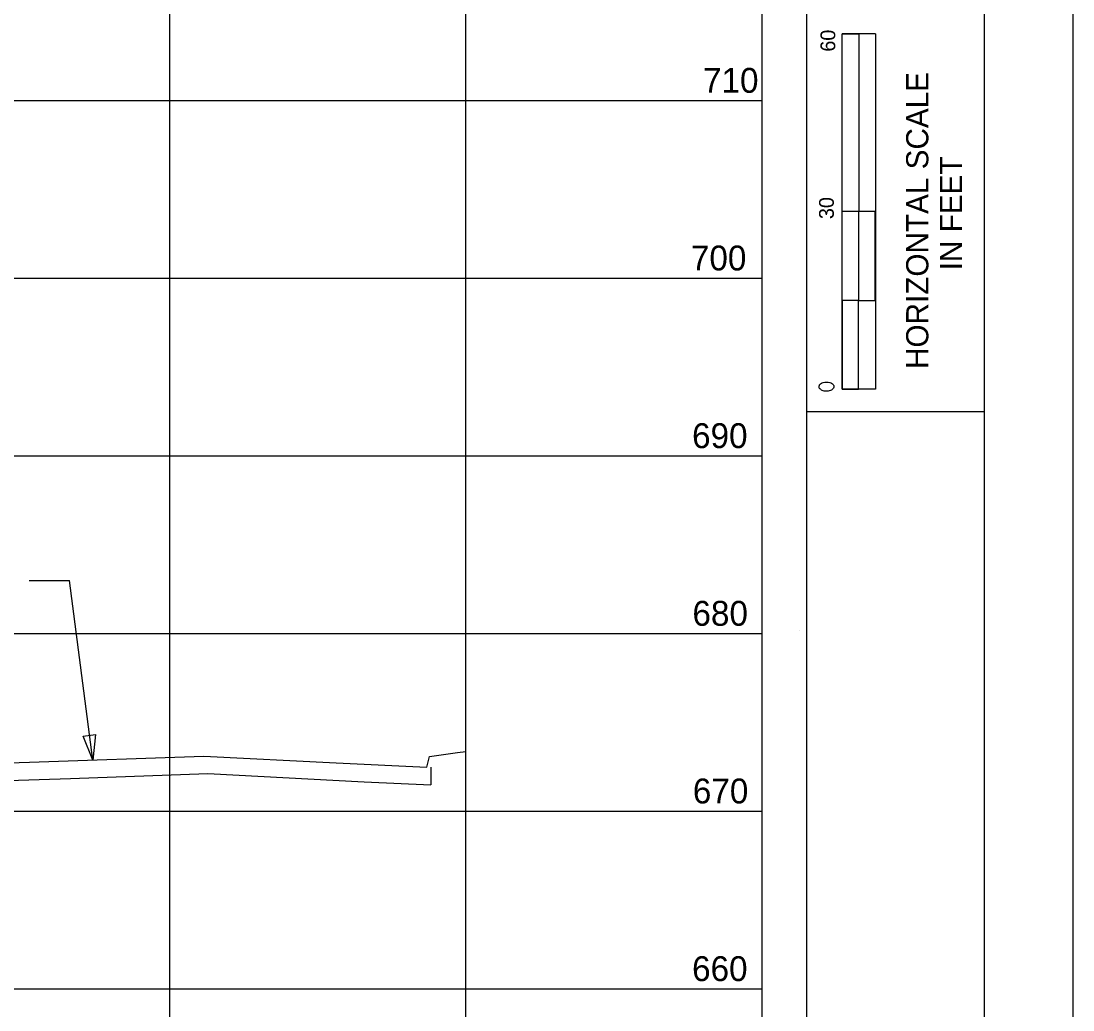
# Model space of a CAD drawing. Extents: x 2193738 to 2194889, y 666766 to 667426.
# Drawn here: x 2194711.8 to 2194889.4, y 667144.7 to 667311.7 of the extents above; entities that cross this region are included whole.
import ezdxf

# ---------------------------------------------------------------- set-up
doc = ezdxf.new("R2010")
doc.units = 0
for name, color, linetype in [('PF_P_Text', 7, 'Continuous'), ('SH_Border', 7, 'Continuous'), ('SH_Cut_Line', 7, 'Continuous'), ('SH_Data', 7, 'Continuous'), ('SH_Major_Grid_Line', 7, 'Continuous'), ('XS_X_Ground_Line', 7, 'Continuous'), ('XS_X_Pavt', 7, 'Continuous')]:
    doc.layers.add(name, color=color, linetype=linetype)

msp = doc.modelspace()

# ---------------------------------------------------------------- linework, layer by layer
at = {"layer": 'PF_P_Text'}
for p in [(2194713.19, 667217.23), (2194723.95, 667186.93)]:
    msp.add_line(p, (2194720.01, 667217.23), dxfattribs=at)
msp.add_lwpolyline([(2194724.39, 667191.24), (2194723.95, 667186.93), (2194722.31, 667190.94)], close=True, dxfattribs=at)
at = {"layer": 'SH_Border'}
for p, q in [((2194844.45, 667410.81), (2194844.45, 666780.81)), ((2194874.45, 667410.81), (2194874.45, 666780.81)), ((2194844.45, 667245.81), (2194874.45, 667245.81))]:
    msp.add_line(p, q, dxfattribs=at)
at = {"layer": 'SH_Cut_Line'}
msp.add_lwpolyline([(2193869.45, 666765.81), (2193869.45, 667425.81), (2194889.45, 667425.81), (2194889.45, 666765.81), (2193869.45, 666765.81)], dxfattribs=at)
at = {"layer": 'SH_Data'}
for p, q in [((2194836.95, 666788.31), (2194836.95, 667388.31)), ((2194850.45, 667249.56), (2194850.45, 667309.56)), ((2194856.09, 667309.56), (2194850.45, 667309.56)), ((2194850.45, 667279.56), (2194850.45, 667309.56)), ((2194850.45, 667309.56), (2194853.24, 667309.56)), ((2194853.24, 667309.56), (2194853.27, 667309.56)), ((2194853.27, 667309.56), (2194853.27, 667279.56)), ((2194856.09, 667309.56), (2194856.09, 667249.56)), ((2194853.27, 667279.56), (2194850.45, 667279.56)), ((2194856.06, 667279.56), (2194853.24, 667279.56)), ((2194853.24, 667279.56), (2194853.24, 667264.56)), ((2194856.06, 667264.56), (2194856.06, 667279.56)), ((2194853.24, 667264.56), (2194850.45, 667264.56)), ((2194850.45, 667264.56), (2194850.45, 667249.56)), ((2194853.24, 667249.56), (2194853.24, 667264.56)), ((2194853.24, 667264.56), (2194856.06, 667264.56)), ((2194856.09, 667249.56), (2194850.45, 667249.56)), ((2194850.45, 667249.56), (2194853.24, 667249.56))]:
    msp.add_line(p, q, dxfattribs=at)
msp.add_lwpolyline([(2194846.57, 667249.99), (2194846.57, 667250.03), (2194846.59, 667250.1), (2194846.63, 667250.2), (2194846.67, 667250.28), (2194846.73, 667250.36), (2194846.81, 667250.44), (2194847, 667250.58), (2194847.12, 667250.64), (2194847.28, 667250.69), (2194847.54, 667250.75), (2194847.71, 667250.77), (2194847.85, 667250.77), (2194847.93, 667250.77), (2194848.13, 667250.75), (2194848.38, 667250.69), (2194848.54, 667250.64), (2194848.7, 667250.56), (2194848.85, 667250.44), (2194848.95, 667250.34), (2194849.01, 667250.24), (2194849.05, 667250.16), (2194849.07, 667250.07), (2194849.07, 667249.89), (2194849.03, 667249.75), (2194848.91, 667249.59), (2194848.81, 667249.5), (2194848.66, 667249.4), (2194848.5, 667249.32), (2194848.3, 667249.26), (2194848.11, 667249.22), (2194847.85, 667249.2), (2194847.75, 667249.2), (2194847.57, 667249.22), (2194847.44, 667249.24), (2194847.28, 667249.28), (2194847.08, 667249.36), (2194846.97, 667249.42), (2194846.89, 667249.48), (2194846.81, 667249.53), (2194846.75, 667249.59), (2194846.67, 667249.69), (2194846.61, 667249.81), (2194846.57, 667249.93), (2194846.57, 667249.99)], dxfattribs=at)
at = {"layer": 'SH_Major_Grid_Line'}
for p, q in [((2194736.95, 666788.31), (2194736.95, 667388.31)), ((2194786.95, 666788.31), (2194786.95, 667388.31)), ((2193936.95, 667298.31), (2194836.95, 667298.31)), ((2193936.95, 667268.31), (2194836.95, 667268.31)), ((2193936.95, 667238.31), (2194836.95, 667238.31)), ((2193936.95, 667208.31), (2194836.95, 667208.31)), ((2193936.95, 667178.31), (2194836.95, 667178.31)), ((2193936.95, 667148.31), (2194836.95, 667148.31))]:
    msp.add_line(p, q, dxfattribs=at)
at = {"layer": 'XS_X_Ground_Line'}
msp.add_lwpolyline([(2194704.6, 667186.28), (2194713.25, 667186.55), (2194742.69, 667187.6), (2194765.03, 667186.44), (2194780.32, 667185.71), (2194780.79, 667187.53), (2194784.71, 667188.08), (2194785.5, 667188.19), (2194786.95, 667188.39)], dxfattribs=at)
at = {"layer": 'XS_X_Pavt'}
for p, q in [((2194843.21, 667208.79), (2194843.21, 667208.79)), ((2194781, 667185.74), (2194781, 667182.74)), ((2194705, 667183.34), (2194720.16, 667183.82)), ((2194720.16, 667183.82), (2194743.38, 667184.65)), ((2194743.38, 667184.65), (2194769.78, 667183.28)), ((2194769.78, 667183.28), (2194781, 667182.74))]:
    msp.add_line(p, q, dxfattribs=at)

# ---------------------------------------------------------------- texts
at = {"layer": 'SH_Data'}
for s, height, p in [('60', 2.497, (2194849.31, 667306.55)), ('HORIZONTAL SCALE', 3.7498, (2194865.03, 667252.97)), ('IN FEET', 3.75, (2194870.73, 667269.63)), ('30', 2.497, (2194849.07, 667278.28))]:
    msp.add_text(s, height=height, rotation=90, dxfattribs=at).set_placement(p)
for s, p in [('710', (2194826.98, 667299.61)), ('700', (2194824.93, 667269.61)), ('690', (2194825.13, 667239.61)), ('680', (2194825.19, 667209.61)), ('670', (2194825.26, 667179.61)), ('660', (2194825.13, 667149.61))]:
    msp.add_text(s, height=4.2, dxfattribs=at).set_placement(p)

doc.saveas('drawing.dxf')
